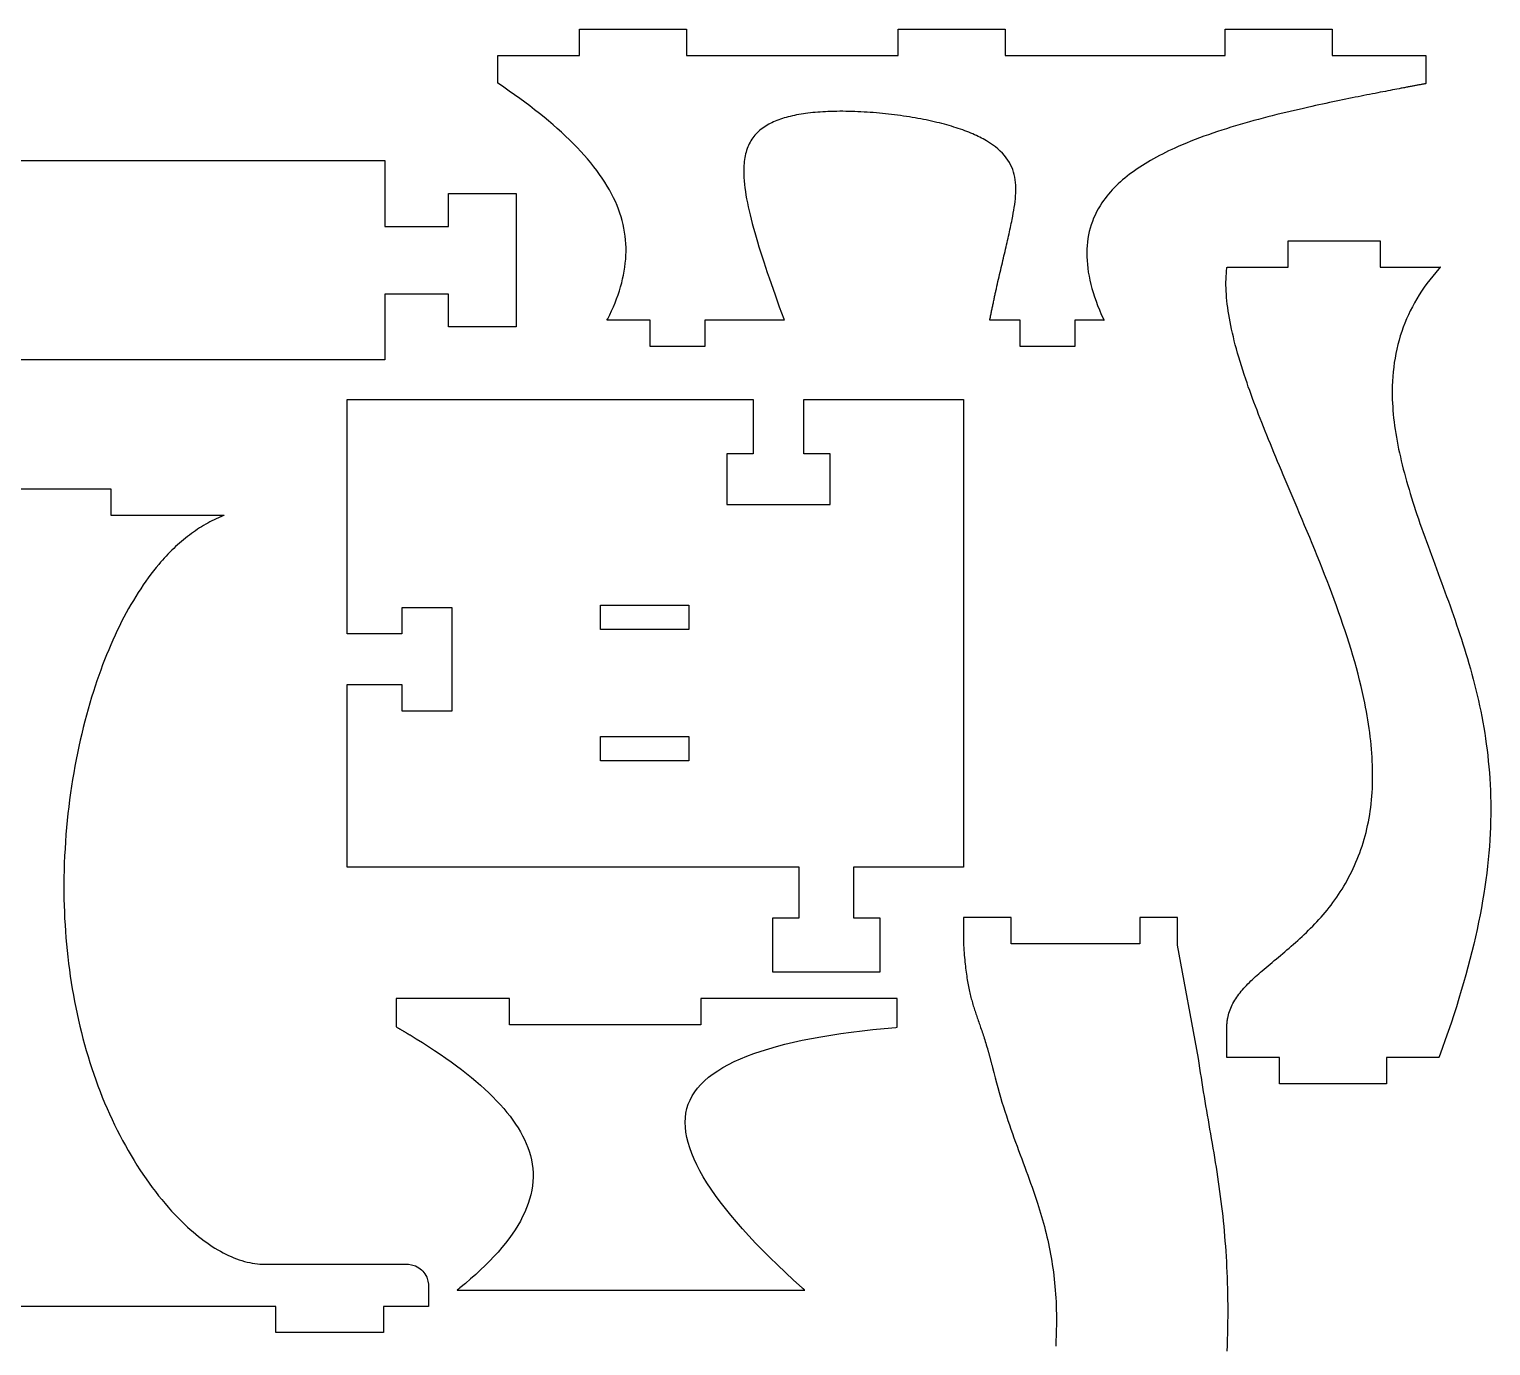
# Model space of a CAD drawing. Extents: x 0 to 297, y 0 to 198.
# Drawn here: x 183.1 to 294.3, y 97.8 to 198 of the extents above; entities that cross this region are included whole.
import ezdxf

# ---------------------------------------------------------------- set-up
doc = ezdxf.new("R2010")
doc.units = 0
doc.layers.get('0').update_dxf_attribs({"linetype": 'CONTINUOUS'})

msp = doc.modelspace()

# ---------------------------------------------------------------- linework, layer by layer
at = {"color": 0}
for points in [[(227.104, 175.96), (227.257, 176.265), (227.403, 176.571), (227.539, 176.876), (227.667, 177.181), (227.785, 177.485), (227.893, 177.789), (227.996, 178.092), (228.086, 178.393), (228.171, 178.694), (228.243, 178.996), (228.31, 179.296), (228.364, 179.594), (228.411, 179.894), (228.446, 180.192), (228.475, 180.49), (228.493, 180.788), (228.5, 181.083), (228.499, 181.379), (228.486, 181.675), (228.464, 181.969), (228.435, 182.263), (228.393, 182.556), (228.342, 182.849), (228.279, 183.14), (228.207, 183.433), (228.125, 183.724), (228.032, 184.014), (227.929, 184.304), (227.818, 184.593), (227.693, 184.881), (227.554, 185.179), (227.403, 185.476), (227.242, 185.772), (227.068, 186.069), (226.886, 186.364), (226.692, 186.66), (226.489, 186.954), (226.272, 187.247), (226.05, 187.54), (225.814, 187.833), (225.571, 188.125), (225.317, 188.417), (225.053, 188.708), (224.779, 188.999), (224.496, 189.289), (224.204, 189.579), (223.903, 189.868), (223.592, 190.156), (223.271, 190.444), (222.943, 190.732), (222.607, 191.019), (222.261, 191.306), (221.907, 191.592), (221.546, 191.876), (221.175, 192.163), (220.796, 192.447), (220.411, 192.731), (220.017, 193.014), (219.614, 193.297), (219.204, 193.581), (218.786, 193.862), (218.785, 193.864), (218.782, 193.865), (218.782, 193.867), (218.779, 193.867), (218.778, 193.868), (218.778, 193.869), (218.775, 193.871), (218.775, 193.871), (218.772, 193.872), (218.771, 193.872), (218.771, 193.874), (218.768, 193.875), (218.768, 193.875), (218.767, 193.876), (218.767, 193.876), (218.764, 193.878), (218.764, 193.878), (218.761, 193.881), (218.761, 193.881), (218.76, 193.882), (218.757, 193.882), (218.757, 193.883), (218.754, 193.883), (218.754, 193.885), (218.754, 196), (224.96, 196), (224.96, 198), (233.11, 198), (233.11, 196), (249.207, 196), (249.207, 198), (257.357, 198), (257.357, 196), (274.096, 196), (274.096, 198), (282.247, 198), (282.247, 196), (289.375, 196), (289.375, 193.862), (289.372, 193.862), (289.371, 193.862), (289.368, 193.861), (289.367, 193.861), (289.364, 193.861), (289.362, 193.861), (289.36, 193.86), (289.357, 193.86), (289.356, 193.86), (289.354, 193.86), (289.351, 193.858), (289.35, 193.858), (289.346, 193.857), (289.342, 193.857), (289.339, 193.857), (289.338, 193.856), (289.336, 193.856), (289.333, 193.856), (289.332, 193.856), (289.329, 193.854), (289.328, 193.854), (289.325, 193.854), (289.324, 193.853), (289.322, 193.853), (289.319, 193.853), (289.318, 193.853), (289.315, 193.851), (289.314, 193.851), (289.264, 193.842), (289.211, 193.832), (289.16, 193.822), (289.107, 193.813), (289.051, 193.801), (288.996, 193.792), (288.939, 193.781), (288.882, 193.769), (288.822, 193.758), (288.763, 193.747), (288.701, 193.736), (288.639, 193.724), (288.575, 193.711), (288.511, 193.7), (288.446, 193.686), (288.379, 193.674), (288.311, 193.661), (288.243, 193.649), (288.172, 193.635), (288.101, 193.621), (288.029, 193.607), (287.956, 193.593), (287.882, 193.579), (287.806, 193.565), (287.729, 193.55), (287.651, 193.535), (287.572, 193.519), (287.493, 193.504), (287.411, 193.489), (287.329, 193.474), (287.165, 193.442), (286.997, 193.41), (286.825, 193.376), (286.649, 193.343), (286.468, 193.308), (286.282, 193.272), (286.093, 193.236), (285.899, 193.199), (285.701, 193.16), (285.5, 193.121), (285.293, 193.081), (285.085, 193.039), (284.871, 192.997), (284.654, 192.954), (284.432, 192.911), (284.207, 192.865), (283.979, 192.819), (283.747, 192.772), (283.511, 192.725), (283.271, 192.675), (283.028, 192.625), (282.782, 192.574), (282.532, 192.522), (282.279, 192.468), (282.022, 192.414), (281.761, 192.358), (281.499, 192.301), (281.232, 192.244), (280.964, 192.185), (280.69, 192.125), (280.368, 192.053), (280.042, 191.979), (279.711, 191.904), (279.379, 191.828), (279.043, 191.749), (278.704, 191.668), (278.364, 191.585), (278.019, 191.501), (277.675, 191.414), (277.329, 191.325), (276.982, 191.235), (276.632, 191.143), (276.283, 191.047), (275.935, 190.95), (275.585, 190.851), (275.236, 190.75), (274.886, 190.646), (274.536, 190.54), (274.189, 190.432), (273.843, 190.321), (273.5, 190.207), (273.157, 190.092), (272.814, 189.972), (272.478, 189.851), (272.142, 189.728), (271.807, 189.601), (271.479, 189.472), (271.153, 189.34), (270.829, 189.206), (270.511, 189.067), (270.267, 188.958), (270.025, 188.847), (269.786, 188.735), (269.55, 188.619), (269.318, 188.503), (269.089, 188.385), (268.864, 188.265), (268.642, 188.143), (268.422, 188.019), (268.207, 187.893), (267.999, 187.765), (267.792, 187.636), (267.589, 187.504), (267.389, 187.371), (267.196, 187.235), (267.004, 187.097), (266.818, 186.958), (266.636, 186.817), (266.461, 186.674), (266.289, 186.528), (266.121, 186.381), (265.957, 186.232), (265.8, 186.081), (265.646, 185.926), (265.499, 185.771), (265.354, 185.614), (265.217, 185.454), (265.085, 185.293), (264.957, 185.129), (264.835, 184.964), (264.718, 184.796), (264.572, 184.567), (264.435, 184.335), (264.307, 184.099), (264.192, 183.86), (264.085, 183.617), (263.986, 183.369), (263.9, 183.118), (263.822, 182.862), (263.754, 182.604), (263.697, 182.342), (263.653, 182.075), (263.614, 181.806), (263.589, 181.532), (263.572, 181.254), (263.564, 180.972), (263.568, 180.688), (263.579, 180.399), (263.604, 180.107), (263.636, 179.81), (263.679, 179.51), (263.735, 179.206), (263.797, 178.899), (263.871, 178.586), (263.954, 178.271), (264.047, 177.953), (264.153, 177.631), (264.267, 177.303), (264.389, 176.974), (264.522, 176.639), (264.668, 176.301), (264.822, 175.96), (264.822, 175.957), (264.825, 175.953), (264.828, 175.95), (264.829, 175.946), (264.829, 175.943), (264.832, 175.939), (264.832, 175.935), (264.836, 175.932), (264.836, 175.928), (264.839, 175.925), (264.839, 175.921), (264.842, 175.918), (264.843, 175.914), (264.846, 175.911), (264.847, 175.907), (264.849, 175.903), (264.853, 175.896), (264.854, 175.893), (264.854, 175.889), (264.857, 175.886), (264.857, 175.882), (264.86, 175.878), (264.861, 175.875), (264.864, 175.871), (264.864, 175.868), (264.867, 175.864), (264.868, 175.861), (264.871, 175.857), (264.872, 175.854), (264.874, 175.85), (262.653, 175.85), (262.653, 173.85), (258.503, 173.85), (258.503, 175.85), (256.175, 175.85), (256.175, 175.853), (256.179, 175.862), (256.179, 175.868), (256.182, 175.881), (256.182, 175.883), (256.185, 175.892), (256.185, 175.894), (256.186, 175.899), (256.186, 175.901), (256.186, 175.907), (256.189, 175.91), (256.189, 175.915), (256.189, 175.919), (256.189, 175.922), (256.192, 175.925), (256.193, 175.933), (256.193, 175.938), (256.193, 175.94), (256.21, 176.019), (256.225, 176.099), (256.243, 176.178), (256.257, 176.256), (256.275, 176.335), (256.289, 176.413), (256.307, 176.492), (256.322, 176.569), (256.339, 176.647), (256.354, 176.725), (256.372, 176.803), (256.386, 176.881), (256.404, 176.958), (256.421, 177.036), (256.436, 177.112), (256.453, 177.19), (256.468, 177.267), (256.486, 177.344), (256.503, 177.421), (256.518, 177.497), (256.535, 177.574), (256.55, 177.65), (256.568, 177.726), (256.585, 177.801), (256.6, 177.878), (256.617, 177.953), (256.632, 178.029), (256.65, 178.104), (256.667, 178.179), (256.682, 178.254), (256.724, 178.439), (256.764, 178.621), (256.804, 178.803), (256.846, 178.985), (256.889, 179.165), (256.929, 179.344), (256.971, 179.522), (257.011, 179.7), (257.054, 179.878), (257.096, 180.053), (257.136, 180.228), (257.179, 180.403), (257.218, 180.575), (257.261, 180.749), (257.3, 180.919), (257.342, 181.09), (257.379, 181.26), (257.421, 181.428), (257.46, 181.596), (257.499, 181.763), (257.536, 181.928), (257.572, 182.093), (257.611, 182.257), (257.647, 182.421), (257.682, 182.582), (257.718, 182.743), (257.753, 182.903), (257.786, 183.063), (257.818, 183.221), (257.85, 183.378), (257.879, 183.533), (257.925, 183.765), (257.967, 183.993), (258.004, 184.219), (258.042, 184.443), (258.075, 184.665), (258.103, 184.883), (258.125, 185.1), (258.143, 185.314), (258.157, 185.526), (258.164, 185.736), (258.161, 185.942), (258.154, 186.146), (258.139, 186.347), (258.114, 186.547), (258.082, 186.743), (258.039, 186.938), (257.986, 187.128), (257.925, 187.317), (257.85, 187.501), (257.764, 187.685), (257.668, 187.865), (257.557, 188.043), (257.436, 188.218), (257.297, 188.39), (257.147, 188.558), (256.982, 188.725), (256.803, 188.889), (256.604, 189.049), (256.393, 189.207), (256.164, 189.361), (255.918, 189.514), (255.8, 189.581), (255.679, 189.647), (255.554, 189.714), (255.428, 189.779), (255.296, 189.843), (255.161, 189.907), (255.022, 189.971), (254.879, 190.033), (254.732, 190.094), (254.585, 190.156), (254.432, 190.215), (254.275, 190.275), (254.117, 190.333), (253.954, 190.39), (253.786, 190.447), (253.618, 190.503), (253.446, 190.557), (253.268, 190.611), (253.092, 190.664), (252.91, 190.715), (252.724, 190.767), (252.536, 190.817), (252.343, 190.865), (252.15, 190.913), (251.953, 190.96), (251.753, 191.006), (251.55, 191.05), (251.343, 191.093), (251.136, 191.135), (250.925, 191.176), (250.711, 191.215), (250.499, 191.254), (250.282, 191.292), (250.061, 191.328), (249.842, 191.362), (249.618, 191.396), (249.393, 191.428), (249.167, 191.458), (248.939, 191.487), (248.71, 191.515), (248.478, 191.543), (248.247, 191.568), (248.014, 191.592), (247.779, 191.614), (247.547, 191.635), (247.311, 191.654), (247.078, 191.671), (246.843, 191.688), (246.61, 191.701), (246.375, 191.714), (246.142, 191.725), (245.907, 191.733), (245.675, 191.742), (245.443, 191.747), (245.214, 191.75), (244.985, 191.753), (244.757, 191.753), (244.532, 191.75), (244.307, 191.747), (244.085, 191.74), (243.864, 191.733), (243.667, 191.724), (243.471, 191.714), (243.278, 191.701), (243.086, 191.688), (242.897, 191.671), (242.711, 191.653), (242.528, 191.633), (242.346, 191.612), (242.168, 191.589), (241.993, 191.564), (241.821, 191.536), (241.65, 191.507), (241.482, 191.476), (241.318, 191.443), (241.157, 191.408), (241, 191.371), (240.843, 191.332), (240.693, 191.292), (240.543, 191.249), (240.397, 191.204), (240.257, 191.157), (240.118, 191.107), (239.982, 191.056), (239.85, 191.003), (239.721, 190.947), (239.596, 190.889), (239.475, 190.829), (239.357, 190.767), (239.243, 190.703), (239.135, 190.635), (239.014, 190.558), (238.9, 190.478), (238.792, 190.394), (238.686, 190.308), (238.585, 190.219), (238.489, 190.128), (238.396, 190.033), (238.31, 189.935), (238.228, 189.833), (238.147, 189.731), (238.075, 189.622), (238.004, 189.513), (237.939, 189.399), (237.878, 189.282), (237.821, 189.163), (237.768, 189.039), (237.718, 188.913), (237.675, 188.782), (237.635, 188.649), (237.599, 188.513), (237.567, 188.372), (237.539, 188.228), (237.514, 188.082), (237.493, 187.931), (237.479, 187.776), (237.467, 187.618), (237.457, 187.457), (237.454, 187.292), (237.454, 187.124), (237.457, 186.95), (237.468, 186.707), (237.486, 186.454), (237.511, 186.196), (237.543, 185.931), (237.579, 185.657), (237.625, 185.376), (237.675, 185.089), (237.732, 184.794), (237.793, 184.492), (237.864, 184.183), (237.936, 183.867), (238.018, 183.542), (238.104, 183.21), (238.196, 182.871), (238.293, 182.525), (238.396, 182.171), (238.503, 181.81), (238.614, 181.44), (238.732, 181.064), (238.854, 180.681), (238.982, 180.289), (239.114, 179.89), (239.25, 179.483), (239.393, 179.069), (239.539, 178.647), (239.686, 178.217), (239.842, 177.781), (240, 177.335), (240.161, 176.882), (240.328, 176.422), (240.497, 175.954), (240.497, 175.95), (240.499, 175.947), (240.5, 175.944), (240.5, 175.94), (240.504, 175.933), (240.504, 175.931), (240.507, 175.928), (240.507, 175.924), (240.51, 175.917), (240.511, 175.914), (240.511, 175.911), (240.514, 175.907), (240.514, 175.904), (240.517, 175.9), (240.517, 175.897), (240.518, 175.893), (240.518, 175.89), (240.521, 175.888), (240.522, 175.883), (240.522, 175.881), (240.525, 175.876), (240.525, 175.874), (240.525, 175.871), (240.528, 175.867), (240.529, 175.864), (240.529, 175.86), (240.532, 175.853), (240.535, 175.85), (234.489, 175.85), (234.489, 173.85), (230.339, 173.85), (230.339, 175.85), (227.047, 175.85), (227.104, 175.96)], [(274.225, 121.847), (274.222, 121.878), (274.222, 121.91), (274.222, 121.942), (274.221, 121.973), (274.221, 122.13), (274.222, 122.162), (274.222, 122.193), (274.225, 122.224), (274.226, 122.255), (274.226, 122.287), (274.229, 122.318), (274.232, 122.347), (274.233, 122.378), (274.236, 122.409), (274.24, 122.439), (274.243, 122.471), (274.247, 122.501), (274.251, 122.532), (274.254, 122.562), (274.258, 122.592), (274.264, 122.623), (274.268, 122.653), (274.272, 122.682), (274.276, 122.712), (274.283, 122.742), (274.311, 122.873), (274.34, 123.002), (274.376, 123.128), (274.418, 123.256), (274.464, 123.379), (274.514, 123.503), (274.568, 123.626), (274.625, 123.747), (274.686, 123.867), (274.754, 123.986), (274.825, 124.103), (274.897, 124.221), (274.976, 124.337), (275.058, 124.452), (275.143, 124.565), (275.229, 124.68), (275.322, 124.792), (275.418, 124.906), (275.515, 125.017), (275.618, 125.129), (275.722, 125.241), (275.829, 125.352), (275.939, 125.462), (276.05, 125.573), (276.165, 125.683), (276.283, 125.794), (276.404, 125.905), (276.526, 126.016), (276.651, 126.127), (276.779, 126.237), (276.908, 126.347), (277.057, 126.474), (277.208, 126.602), (277.361, 126.731), (277.515, 126.86), (277.671, 126.99), (277.828, 127.122), (277.986, 127.253), (278.147, 127.388), (278.308, 127.523), (278.471, 127.659), (278.633, 127.797), (278.797, 127.937), (278.961, 128.078), (279.125, 128.219), (279.29, 128.363), (279.454, 128.509), (279.618, 128.657), (279.783, 128.807), (279.947, 128.958), (280.111, 129.112), (280.275, 129.268), (280.436, 129.427), (280.597, 129.587), (280.758, 129.749), (280.915, 129.914), (281.075, 130.082), (281.229, 130.252), (281.386, 130.423), (281.539, 130.598), (281.69, 130.777), (281.843, 130.965), (281.996, 131.155), (282.146, 131.348), (282.293, 131.545), (282.436, 131.745), (282.579, 131.947), (282.718, 132.152), (282.854, 132.361), (282.989, 132.572), (283.118, 132.786), (283.246, 133.003), (283.371, 133.223), (283.49, 133.447), (283.608, 133.672), (283.722, 133.902), (283.833, 134.133), (283.943, 134.369), (284.047, 134.607), (284.147, 134.847), (284.243, 135.091), (284.336, 135.337), (284.425, 135.587), (284.511, 135.84), (284.593, 136.094), (284.671, 136.352), (284.743, 136.614), (284.811, 136.877), (284.876, 137.145), (284.936, 137.413), (284.993, 137.687), (285.046, 137.962), (285.09, 138.233), (285.133, 138.508), (285.171, 138.786), (285.203, 139.064), (285.232, 139.346), (285.257, 139.632), (285.276, 139.918), (285.293, 140.208), (285.304, 140.5), (285.311, 140.793), (285.315, 141.089), (285.315, 141.388), (285.311, 141.688), (285.304, 141.99), (285.29, 142.294), (285.275, 142.6), (285.254, 142.908), (285.229, 143.219), (285.203, 143.531), (285.171, 143.844), (285.136, 144.16), (285.097, 144.476), (285.054, 144.796), (285.007, 145.117), (284.957, 145.438), (284.901, 145.761), (284.843, 146.086), (284.783, 146.413), (284.718, 146.739), (284.65, 147.068), (284.547, 147.529), (284.44, 147.992), (284.325, 148.457), (284.207, 148.924), (284.079, 149.392), (283.947, 149.862), (283.811, 150.333), (283.671, 150.806), (283.522, 151.279), (283.372, 151.753), (283.215, 152.228), (283.057, 152.703), (282.893, 153.179), (282.726, 153.656), (282.554, 154.131), (282.382, 154.607), (282.204, 155.082), (282.026, 155.557), (281.843, 156.031), (281.658, 156.504), (281.472, 156.976), (281.286, 157.449), (281.097, 157.918), (280.907, 158.386), (280.715, 158.853), (280.525, 159.318), (280.332, 159.782), (280.139, 160.243), (279.947, 160.701), (279.754, 161.158), (279.561, 161.611), (279.411, 161.969), (279.258, 162.326), (279.108, 162.682), (278.958, 163.035), (278.811, 163.385), (278.664, 163.733), (278.518, 164.081), (278.372, 164.425), (278.229, 164.768), (278.086, 165.107), (277.946, 165.446), (277.807, 165.781), (277.668, 166.114), (277.533, 166.444), (277.4, 166.772), (277.268, 167.099), (277.136, 167.422), (277.008, 167.743), (276.883, 168.06), (276.758, 168.375), (276.636, 168.689), (276.518, 168.999), (276.4, 169.306), (276.286, 169.61), (276.175, 169.911), (276.065, 170.208), (275.958, 170.504), (275.854, 170.797), (275.754, 171.086), (275.657, 171.372), (275.54, 171.714), (275.432, 172.051), (275.325, 172.383), (275.226, 172.711), (275.129, 173.035), (275.036, 173.354), (274.95, 173.668), (274.865, 173.978), (274.786, 174.282), (274.714, 174.583), (274.643, 174.879), (274.579, 175.169), (274.518, 175.457), (274.461, 175.739), (274.411, 176.017), (274.364, 176.289), (274.322, 176.557), (274.283, 176.821), (274.251, 177.079), (274.222, 177.333), (274.2, 177.583), (274.182, 177.828), (274.168, 178.068), (274.158, 178.304), (274.154, 178.536), (274.154, 178.763), (274.158, 178.983), (274.168, 179.201), (274.183, 179.414), (274.203, 179.621), (274.226, 179.825), (274.226, 179.829), (274.226, 179.831), (274.229, 179.835), (274.229, 179.844), (274.229, 179.849), (274.229, 179.856), (274.232, 179.857), (274.232, 179.864), (274.233, 179.868), (274.233, 179.876), (274.233, 179.881), (274.233, 179.883), (274.236, 179.888), (274.236, 179.892), (278.876, 179.892), (278.876, 181.892), (285.886, 181.892), (285.886, 179.892), (290.468, 179.892), (290.461, 179.883), (290.458, 179.879), (290.45, 179.871), (290.447, 179.867), (290.443, 179.862), (290.44, 179.858), (290.429, 179.846), (290.425, 179.842), (290.414, 179.829), (290.408, 179.825), (290.407, 179.821), (290.393, 179.808), (290.39, 179.804), (290.376, 179.788), (290.372, 179.783), (290.368, 179.779), (290.361, 179.771), (290.357, 179.767), (290.118, 179.493), (289.886, 179.217), (289.661, 178.938), (289.447, 178.654), (289.24, 178.368), (289.043, 178.078), (288.854, 177.785), (288.672, 177.487), (288.501, 177.188), (288.336, 176.885), (288.179, 176.578), (288.033, 176.267), (287.893, 175.954), (287.764, 175.636), (287.64, 175.317), (287.526, 174.993), (287.422, 174.665), (287.322, 174.335), (287.233, 174), (287.154, 173.663), (287.082, 173.322), (287.018, 172.978), (286.961, 172.631), (286.915, 172.279), (286.876, 171.925), (286.843, 171.567), (286.822, 171.206), (286.808, 170.84), (286.801, 170.472), (286.804, 170.1), (286.811, 169.824), (286.822, 169.544), (286.839, 169.263), (286.858, 168.981), (286.883, 168.696), (286.911, 168.408), (286.946, 168.121), (286.983, 167.831), (287.026, 167.539), (287.072, 167.244), (287.121, 166.95), (287.175, 166.653), (287.232, 166.354), (287.293, 166.054), (287.357, 165.753), (287.425, 165.449), (287.496, 165.144), (287.571, 164.839), (287.647, 164.531), (287.729, 164.222), (287.811, 163.911), (287.9, 163.6), (287.99, 163.286), (288.082, 162.972), (288.178, 162.657), (288.275, 162.34), (288.376, 162.022), (288.479, 161.703), (288.583, 161.383), (288.69, 161.061), (288.801, 160.739), (288.918, 160.399), (289.039, 160.056), (289.158, 159.712), (289.282, 159.369), (289.407, 159.025), (289.532, 158.681), (289.658, 158.333), (289.783, 157.986), (289.914, 157.639), (290.04, 157.29), (290.171, 156.94), (290.301, 156.59), (290.429, 156.239), (290.558, 155.886), (290.69, 155.533), (290.818, 155.179), (290.947, 154.824), (291.075, 154.468), (291.204, 154.111), (291.332, 153.753), (291.458, 153.393), (291.583, 153.033), (291.707, 152.672), (291.829, 152.311), (291.95, 151.947), (292.068, 151.583), (292.186, 151.218), (292.301, 150.853), (292.414, 150.485), (292.525, 150.117), (292.64, 149.724), (292.751, 149.329), (292.861, 148.933), (292.968, 148.535), (293.072, 148.135), (293.172, 147.733), (293.268, 147.329), (293.361, 146.924), (293.451, 146.515), (293.536, 146.106), (293.618, 145.693), (293.697, 145.278), (293.771, 144.86), (293.84, 144.44), (293.904, 144.017), (293.965, 143.592), (294.022, 143.163), (294.072, 142.731), (294.118, 142.296), (294.161, 141.857), (294.197, 141.417), (294.229, 140.971), (294.254, 140.522), (294.275, 140.071), (294.29, 139.615), (294.3, 139.156), (294.304, 138.693), (294.301, 138.226), (294.293, 137.755), (294.279, 137.278), (294.258, 136.795), (294.229, 136.306), (294.197, 135.812), (294.157, 135.313), (294.108, 134.81), (294.054, 134.302), (293.993, 133.788), (293.928, 133.27), (293.851, 132.747), (293.772, 132.218), (293.683, 131.683), (293.586, 131.143), (293.486, 130.598), (293.376, 130.048), (293.258, 129.493), (293.136, 128.932), (293.004, 128.365), (292.865, 127.792), (292.718, 127.212), (292.565, 126.628), (292.404, 126.038), (292.236, 125.442), (292.061, 124.838), (291.876, 124.231), (291.686, 123.616), (291.486, 122.995), (291.279, 122.367), (291.065, 121.733), (290.84, 121.093), (290.611, 120.446), (290.372, 119.792), (290.372, 119.791), (290.371, 119.788), (290.371, 119.785), (290.365, 119.778), (290.365, 119.776), (290.365, 119.772), (290.364, 119.769), (290.361, 119.764), (290.361, 119.763), (290.358, 119.757), (290.358, 119.754), (290.357, 119.752), (290.357, 119.749), (290.354, 119.742), (286.376, 119.742), (286.376, 117.742), (278.226, 117.742), (278.226, 119.742), (274.226, 119.742), (274.226, 121.814), (274.225, 121.847)], [(215.279, 146.128), (215.279, 153.978), (211.429, 153.978), (211.429, 151.978), (207.279, 151.978), (207.279, 169.826), (238.181, 169.826), (238.181, 165.676), (236.181, 165.676), (236.181, 161.826), (244.031, 161.826), (244.031, 165.676), (242.031, 165.676), (242.031, 169.826), (254.169, 169.826), (254.169, 134.24), (245.819, 134.24), (245.819, 130.39), (247.819, 130.39), (247.819, 126.24), (239.669, 126.24), (239.669, 130.39), (241.669, 130.39), (241.669, 134.24), (207.279, 134.24), (207.279, 148.128), (211.429, 148.128), (211.429, 146.128), (215.279, 146.128)], [(226.569, 154.178), (233.278, 154.178), (233.278, 152.328), (226.569, 152.328), (226.569, 154.178)], [(226.569, 144.178), (233.278, 144.178), (233.278, 142.328), (226.569, 142.328), (226.569, 144.178)], [(249.129, 122.049), (249.129, 124.24), (234.185, 124.24), (234.185, 122.24), (219.624, 122.24), (219.624, 124.24), (211.007, 124.24), (211.007, 122.082), (211.008, 122.082), (211.01, 122.081), (211.011, 122.081), (211.011, 122.079), (211.014, 122.079), (211.014, 122.078), (211.015, 122.078), (211.015, 122.076), (211.018, 122.076), (211.019, 122.075), (211.021, 122.075), (211.021, 122.074), (211.024, 122.074), (211.057, 122.053), (211.09, 122.033), (211.126, 122.014), (211.158, 121.994), (211.194, 121.975), (211.228, 121.956), (211.263, 121.936), (211.296, 121.917), (211.329, 121.896), (211.364, 121.876), (211.397, 121.857), (211.431, 121.838), (211.499, 121.799), (211.532, 121.779), (211.565, 121.76), (211.599, 121.739), (211.632, 121.719), (211.665, 121.7), (211.699, 121.681), (211.732, 121.661), (211.797, 121.622), (211.864, 121.582), (211.929, 121.543), (211.996, 121.504), (212.028, 121.485), (212.061, 121.464), (212.54, 121.172), (213.013, 120.879), (213.472, 120.586), (213.919, 120.293), (214.357, 119.999), (214.782, 119.706), (215.194, 119.411), (215.597, 119.118), (215.986, 118.824), (216.364, 118.529), (216.729, 118.235), (217.082, 117.939), (217.421, 117.644), (217.749, 117.35), (218.064, 117.054), (218.365, 116.758), (218.653, 116.463), (218.928, 116.168), (219.189, 115.872), (219.438, 115.575), (219.671, 115.279), (219.89, 114.983), (220.097, 114.687), (220.289, 114.39), (220.467, 114.094), (220.629, 113.797), (220.778, 113.5), (220.911, 113.204), (221.029, 112.907), (221.132, 112.61), (221.229, 112.282), (221.306, 111.953), (221.364, 111.625), (221.404, 111.296), (221.425, 110.965), (221.426, 110.636), (221.408, 110.304), (221.376, 109.974), (221.324, 109.642), (221.253, 109.31), (221.164, 108.976), (221.057, 108.644), (220.933, 108.31), (220.79, 107.976), (220.633, 107.642), (220.457, 107.306), (220.265, 106.971), (220.056, 106.635), (219.829, 106.297), (219.586, 105.961), (219.326, 105.622), (219.05, 105.285), (218.758, 104.946), (218.45, 104.607), (218.126, 104.267), (217.786, 103.926), (217.432, 103.586), (217.061, 103.244), (216.675, 102.903), (216.274, 102.561), (215.857, 102.218), (215.85, 102.213), (215.843, 102.206), (215.836, 102.2), (215.828, 102.194), (215.806, 102.176), (215.799, 102.171), (215.79, 102.164), (215.763, 102.14), (215.756, 102.135), (215.747, 102.129), (215.718, 102.106), (215.711, 102.1), (215.704, 102.093), (215.682, 102.075), (215.675, 102.069), (215.658, 102.058), (215.653, 102.051), (215.646, 102.046), (215.638, 102.04), (242.099, 102.04), (242.092, 102.046), (242.086, 102.051), (242.047, 102.086), (242.04, 102.093), (242.033, 102.099), (242.028, 102.104), (241.994, 102.133), (241.989, 102.139), (241.969, 102.157), (241.963, 102.162), (241.944, 102.179), (241.938, 102.185), (241.911, 102.208), (241.906, 102.214), (241.899, 102.221), (241.251, 102.808), (240.628, 103.389), (240.026, 103.961), (239.449, 104.526), (238.892, 105.083), (238.36, 105.633), (237.851, 106.175), (237.367, 106.708), (236.906, 107.233), (236.468, 107.751), (236.056, 108.26), (235.669, 108.76), (235.307, 109.251), (234.971, 109.735), (234.66, 110.21), (234.374, 110.675), (234.115, 111.131), (233.882, 111.578), (233.676, 112.017), (233.497, 112.444), (233.344, 112.864), (233.219, 113.274), (233.124, 113.674), (233.054, 114.064), (233.013, 114.444), (233, 114.815), (233.015, 115.176), (233.06, 115.526), (233.133, 115.867), (233.237, 116.196), (233.369, 116.515), (233.533, 116.826), (233.725, 117.128), (233.947, 117.421), (234.197, 117.704), (234.476, 117.978), (234.783, 118.243), (235.118, 118.5), (235.481, 118.747), (235.872, 118.986), (236.29, 119.217), (236.735, 119.439), (237.206, 119.651), (237.704, 119.857), (238.228, 120.053), (238.778, 120.242), (239.354, 120.421), (239.954, 120.593), (240.581, 120.757), (241.231, 120.912), (241.906, 121.06), (242.606, 121.199), (243.328, 121.331), (244.075, 121.456), (244.844, 121.571), (245.639, 121.681), (246.456, 121.782), (247.293, 121.875), (248.154, 121.961), (249.037, 122.04), (249.129, 122.049)]]:
    msp.add_lwpolyline(points, close=True, dxfattribs=at)
for points in [[(168.007, 188), (210.15, 188), (210.15, 183), (215, 183), (215, 185.5), (220.15, 185.5), (220.15, 175.35), (215, 175.35), (215, 177.85), (210.15, 177.85), (210.15, 172.85), (168.007, 172.85)], [(182.086, 163.013), (189.286, 163.013), (189.286, 161.013), (197.91, 161.013), (197.892, 161.004), (197.875, 160.996), (197.865, 160.993), (197.857, 160.989), (197.849, 160.985), (197.839, 160.981), (197.831, 160.976), (197.821, 160.972), (197.804, 160.965), (197.794, 160.961), (197.786, 160.957), (197.768, 160.949), (197.758, 160.946), (197.75, 160.942), (197.742, 160.938), (197.732, 160.933), (197.724, 160.929), (197.715, 160.925), (197.706, 160.922), (197.697, 160.918), (197.688, 160.914), (197.679, 160.91), (197.671, 160.906), (197.661, 160.901), (197.653, 160.899), (197.643, 160.894), (197.479, 160.821), (197.315, 160.747), (197.153, 160.669), (196.992, 160.59), (196.831, 160.507), (196.671, 160.421), (196.513, 160.331), (196.354, 160.239), (196.196, 160.143), (196.039, 160.046), (195.883, 159.944), (195.728, 159.839), (195.574, 159.732), (195.421, 159.621), (195.268, 159.508), (195.117, 159.392), (194.965, 159.271), (194.815, 159.149), (194.665, 159.022), (194.517, 158.893), (194.369, 158.761), (194.222, 158.626), (194.076, 158.487), (193.932, 158.347), (193.788, 158.203), (193.643, 158.056), (193.501, 157.904), (193.358, 157.75), (193.218, 157.594), (193.078, 157.433), (192.939, 157.271), (192.737, 157.028), (192.536, 156.776), (192.339, 156.519), (192.142, 156.256), (191.949, 155.986), (191.756, 155.708), (191.565, 155.425), (191.376, 155.135), (191.19, 154.837), (191.006, 154.535), (190.824, 154.225), (190.643, 153.908), (190.467, 153.586), (190.29, 153.257), (190.118, 152.922), (189.947, 152.581), (189.779, 152.233), (189.612, 151.879), (189.45, 151.519), (189.289, 151.153), (189.131, 150.781), (188.975, 150.403), (188.822, 150.018), (188.672, 149.629), (188.526, 149.232), (188.382, 148.831), (188.24, 148.422), (188.101, 148.01), (187.967, 147.59), (187.833, 147.165), (187.699, 146.715), (187.567, 146.26), (187.44, 145.799), (187.315, 145.332), (187.196, 144.86), (187.081, 144.383), (186.968, 143.9), (186.86, 143.413), (186.757, 142.921), (186.658, 142.424), (186.563, 141.922), (186.474, 141.418), (186.388, 140.908), (186.307, 140.396), (186.231, 139.878), (186.16, 139.358), (186.093, 138.835), (186.032, 138.307), (185.976, 137.778), (185.925, 137.246), (185.881, 136.71), (185.84, 136.172), (185.806, 135.633), (185.778, 135.091), (185.754, 134.547), (185.737, 134.002), (185.726, 133.455), (185.721, 132.906), (185.722, 132.356), (185.729, 131.805), (185.74, 131.316), (185.758, 130.826), (185.779, 130.337), (185.807, 129.846), (185.839, 129.356), (185.876, 128.866), (185.918, 128.377), (185.967, 127.888), (186.019, 127.4), (186.076, 126.913), (186.14, 126.427), (186.208, 125.942), (186.281, 125.458), (186.36, 124.977), (186.443, 124.496), (186.531, 124.018), (186.625, 123.542), (186.724, 123.068), (186.828, 122.596), (186.936, 122.127), (187.05, 121.659), (187.169, 121.196), (187.293, 120.734), (187.422, 120.277), (187.557, 119.822), (187.696, 119.371), (187.84, 118.922), (187.99, 118.479), (188.144, 118.038), (188.304, 117.602), (188.472, 117.163), (188.644, 116.727), (188.822, 116.298), (189.006, 115.873), (189.192, 115.453), (189.383, 115.038), (189.579, 114.627), (189.779, 114.223), (189.983, 113.827), (190.19, 113.433), (190.403, 113.047), (190.618, 112.667), (190.836, 112.293), (191.057, 111.924), (191.282, 111.563), (191.51, 111.209), (191.74, 110.863), (191.974, 110.523), (192.21, 110.188), (192.447, 109.863), (192.688, 109.544), (192.931, 109.233), (193.175, 108.931), (193.421, 108.634), (193.668, 108.348), (193.918, 108.068), (194.168, 107.798), (194.419, 107.537), (194.672, 107.283), (194.926, 107.038), (195.135, 106.844), (195.343, 106.656), (195.553, 106.474), (195.761, 106.298), (195.969, 106.129), (196.179, 105.967), (196.388, 105.809), (196.596, 105.659), (196.804, 105.515), (197.013, 105.378), (197.219, 105.246), (197.426, 105.122), (197.633, 105.003), (197.839, 104.892), (198.044, 104.787), (198.25, 104.688), (198.454, 104.596), (198.658, 104.509), (198.861, 104.431), (199.063, 104.358), (199.264, 104.293), (199.464, 104.234), (199.663, 104.183), (199.861, 104.137), (200.057, 104.099), (200.253, 104.068), (200.447, 104.043), (200.64, 104.027), (200.832, 104.015), (201.022, 104.012), (211.933, 104.012), (212.168, 103.98), (212.467, 103.89), (212.743, 103.743), (212.931, 103.598), (212.986, 103.543), (213.042, 103.488), (213.186, 103.299), (213.333, 103.026), (213.424, 102.727), (213.456, 102.491), (213.456, 100.813), (210.046, 100.813), (210.046, 98.8125), (201.846, 98.8125), (201.846, 100.813), (178.732, 100.813)], [(274.251, 97.3921), (274.268, 97.8451), (274.282, 98.2951), (274.293, 98.7411), (274.301, 99.1832), (274.307, 99.6211), (274.31, 100.056), (274.311, 100.487), (274.308, 100.914), (274.304, 101.338), (274.297, 101.759), (274.289, 102.176), (274.276, 102.589), (274.263, 102.999), (274.247, 103.406), (274.228, 103.81), (274.208, 104.21), (274.185, 104.607), (274.16, 105.001), (274.133, 105.392), (274.103, 105.78), (274.072, 106.164), (274.039, 106.546), (274.004, 106.925), (273.967, 107.301), (273.928, 107.674), (273.886, 108.044), (273.843, 108.411), (273.796, 108.794), (273.747, 109.174), (273.696, 109.552), (273.644, 109.927), (273.59, 110.3), (273.535, 110.67), (273.479, 111.039), (273.421, 111.405), (273.362, 111.77), (273.304, 112.133), (273.243, 112.495), (273.183, 112.855), (273.122, 113.215), (273.06, 113.573), (272.999, 113.931), (272.936, 114.288), (272.875, 114.644), (272.813, 115), (272.751, 115.356), (272.69, 115.712), (272.629, 116.068), (272.569, 116.425), (272.51, 116.782), (272.45, 117.139), (272.393, 117.498), (272.336, 117.857), (272.281, 118.217), (272.226, 118.578), (272.174, 118.941), (272.124, 119.306), (272.074, 119.672), (272.074, 119.672), (272.074, 119.673), (272.074, 119.673), (272.074, 119.674), (272.074, 119.674), (270.453, 128.31), (270.453, 130.4), (267.608, 130.4), (267.608, 128.4), (257.808, 128.4), (257.808, 130.4), (254.192, 130.4), (254.192, 128.297), (254.192, 128.297), (254.192, 128.296), (254.192, 128.296), (254.192, 128.295), (254.192, 128.295), (254.204, 128.1), (254.217, 127.91), (254.229, 127.725), (254.243, 127.543), (254.257, 127.366), (254.274, 127.193), (254.289, 127.024), (254.306, 126.859), (254.324, 126.698), (254.342, 126.54), (254.36, 126.386), (254.379, 126.235), (254.4, 126.088), (254.421, 125.944), (254.442, 125.803), (254.464, 125.665), (254.487, 125.531), (254.51, 125.399), (254.535, 125.27), (254.558, 125.143), (254.583, 125.019), (254.61, 124.898), (254.635, 124.779), (254.662, 124.662), (254.689, 124.547), (254.717, 124.435), (254.744, 124.324), (254.774, 124.215), (254.803, 124.108), (254.832, 124.003), (254.862, 123.899), (254.894, 123.792), (254.926, 123.687), (254.958, 123.582), (254.99, 123.478), (255.024, 123.375), (255.057, 123.273), (255.092, 123.17), (255.125, 123.068), (255.16, 122.966), (255.194, 122.863), (255.231, 122.761), (255.265, 122.658), (255.301, 122.554), (255.338, 122.45), (255.375, 122.344), (255.411, 122.238), (255.449, 122.131), (255.486, 122.023), (255.524, 121.913), (255.563, 121.801), (255.6, 121.688), (255.639, 121.573), (255.678, 121.456), (255.717, 121.336), (255.757, 121.215), (255.796, 121.091), (255.836, 120.965), (255.876, 120.835), (255.917, 120.703), (255.957, 120.568), (255.997, 120.43), (256.011, 120.387), (256.024, 120.343), (256.036, 120.299), (256.049, 120.254), (256.061, 120.209), (256.075, 120.164), (256.088, 120.119), (256.1, 120.074), (256.112, 120.028), (256.126, 119.981), (256.139, 119.935), (256.151, 119.888), (256.165, 119.841), (256.178, 119.793), (256.19, 119.745), (256.204, 119.697), (256.217, 119.649), (256.231, 119.6), (256.243, 119.551), (256.257, 119.501), (256.269, 119.452), (256.283, 119.402), (256.322, 119.249), (256.336, 119.198), (256.349, 119.146), (256.362, 119.094), (256.376, 119.042), (256.389, 118.989), (256.389, 118.989), (256.483, 118.596), (256.582, 118.21), (256.682, 117.83), (256.785, 117.455), (256.889, 117.085), (256.996, 116.721), (257.104, 116.361), (257.215, 116.007), (257.326, 115.656), (257.44, 115.31), (257.554, 114.968), (257.669, 114.63), (257.786, 114.296), (257.903, 113.965), (258.019, 113.637), (258.138, 113.313), (258.254, 112.991), (258.372, 112.671), (258.49, 112.354), (258.607, 112.039), (258.722, 111.726), (258.839, 111.415), (258.953, 111.105), (259.067, 110.796), (259.178, 110.489), (259.289, 110.182), (259.399, 109.876), (259.506, 109.571), (259.61, 109.265), (259.713, 108.959), (259.814, 108.653), (259.894, 108.403), (259.972, 108.151), (260.049, 107.899), (260.124, 107.646), (260.196, 107.392), (260.267, 107.138), (260.335, 106.882), (260.4, 106.626), (260.465, 106.368), (260.526, 106.109), (260.586, 105.849), (260.644, 105.588), (260.699, 105.325), (260.751, 105.061), (260.801, 104.795), (260.85, 104.528), (260.896, 104.259), (260.938, 103.987), (260.978, 103.715), (261.017, 103.44), (261.051, 103.163), (261.083, 102.884), (261.112, 102.603), (261.14, 102.319), (261.164, 102.034), (261.185, 101.745), (261.203, 101.455), (261.219, 101.161), (261.231, 100.865), (261.24, 100.567), (261.249, 100.183), (261.251, 99.7942), (261.249, 99.4011), (261.242, 99.0042), (261.231, 98.6022), (261.215, 98.1961), (261.194, 97.7851)]]:
    msp.add_lwpolyline(points, dxfattribs=at)

doc.saveas('drawing.dxf')
